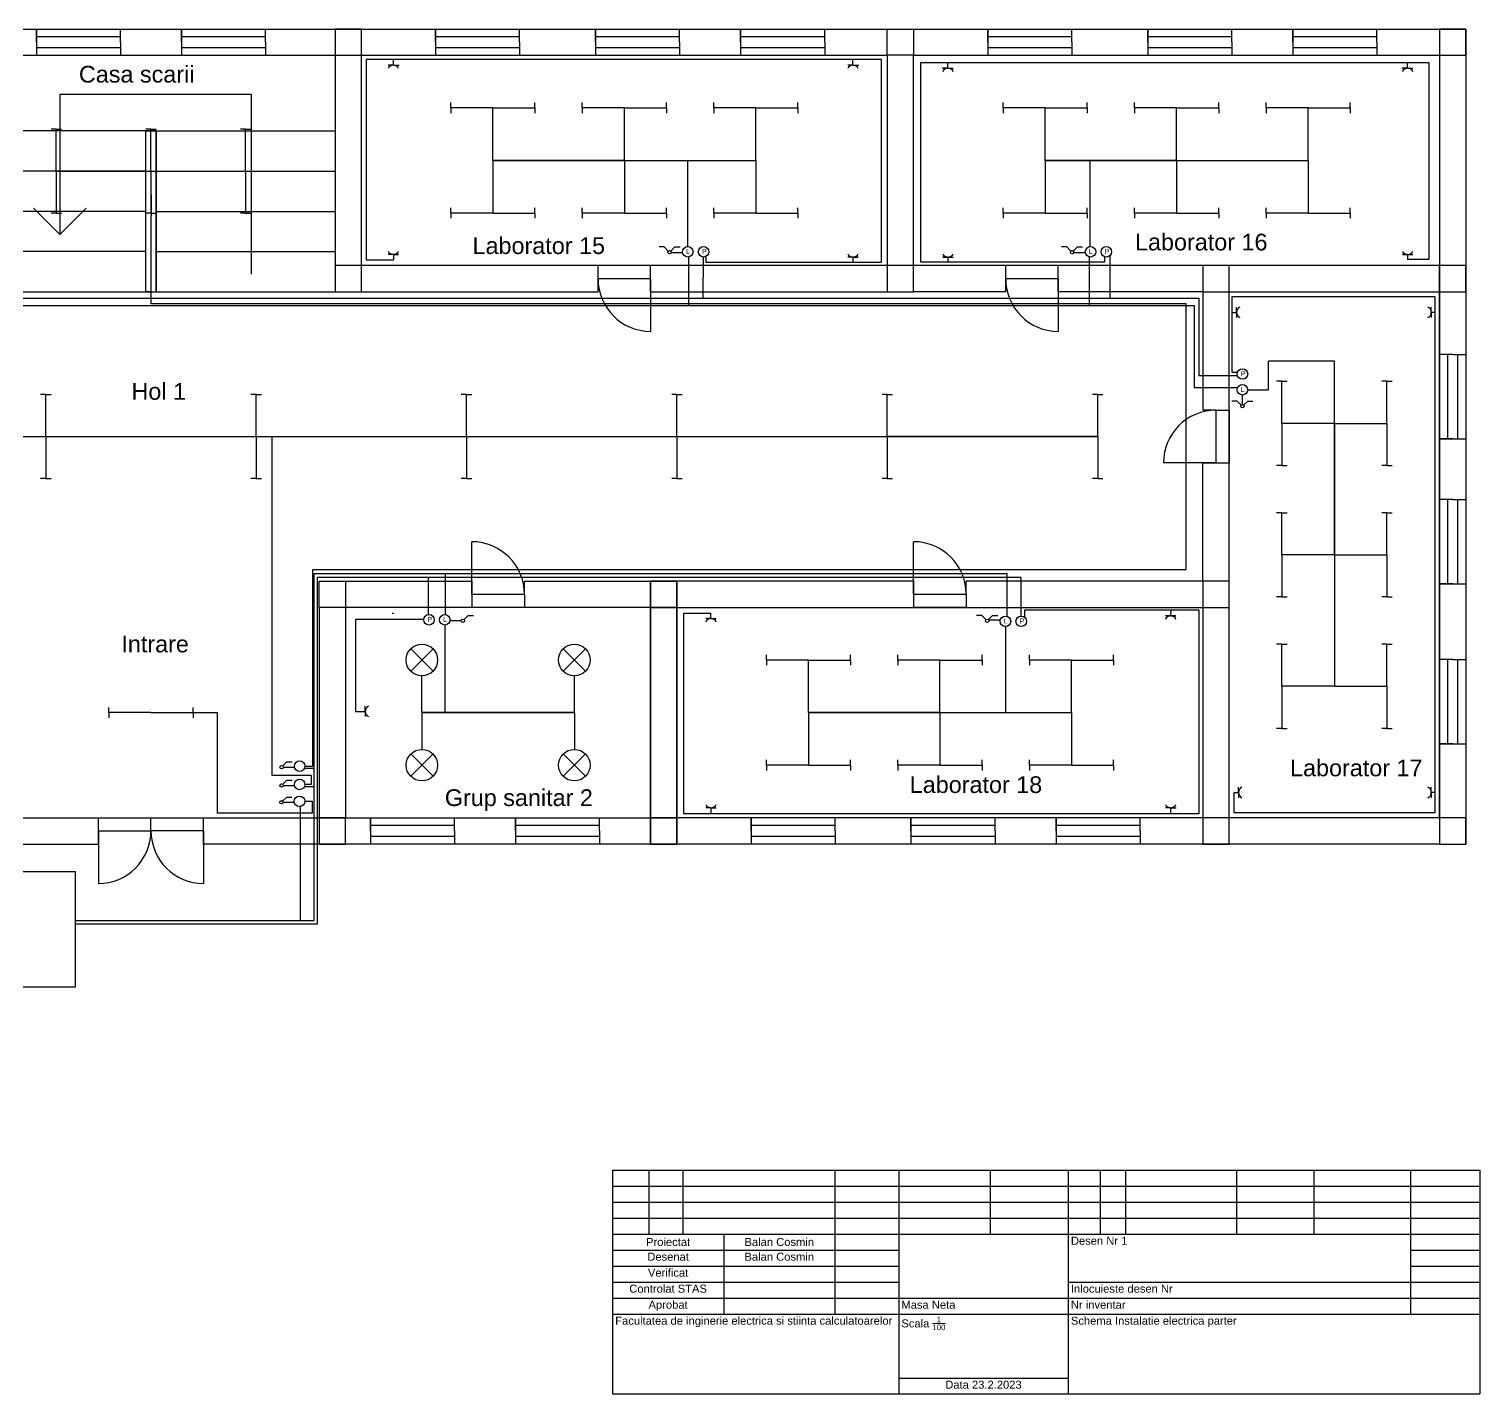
# Model space of a CAD drawing. Header units: inches. Extents: x 55 to 558, y 12 to 272.
# Drawn here: x 282.1 to 558, y 12.4 to 272 of the extents above; entities that cross this region are included whole.
import ezdxf

# ---------------------------------------------------------------- set-up
doc = ezdxf.new("R2010")
doc.units = ezdxf.units.IN
doc.header["$MEASUREMENT"] = 0
doc.styles.get("Standard").update_dxf_attribs({"font": 'arial.ttf'})

# ---------------------------------------------------------------- blocks, each defined once
blk = doc.blocks.new('*T8')
at = {"color": 0, "linetype": 'ByBlock', "lineweight": -2, "transparency": 16777216}
for p, q in [((0, 0), (164.92, 0)), ((0, 0), (0, -12.17)), ((6.89, 0), (6.89, -12.17)), ((13.38, 0), (13.38, -12.17)), ((42.25, 0), (42.25, -12.17)), ((54.4, 0), (54.4, -12.17)), ((71.78, 0), (71.78, -12.17)), ((86.64, 0), (86.64, -12.17)), ((92.71, 0), (92.71, -12.17)), ((97.52, 0), (97.52, -12.17)), ((118.65, 0), (118.65, -12.17)), ((133.31, 0), (133.31, -12.17)), ((151.73, 0), (151.73, -12.17)), ((164.92, 0), (164.92, -12.17)), ((0, -3.04), (164.92, -3.04)), ((0, -6.08), (164.92, -6.08)), ((0, -9.13), (164.92, -9.13)), ((0, -12.17), (164.92, -12.17))]:
    blk.add_line(p, q, dxfattribs=at)
blk = doc.blocks.new('*T9')
at = {"color": 0, "linetype": 'ByBlock', "lineweight": -2, "transparency": 16777216}
for p, q in [((0, 0), (164.92, 0)), ((0, 0), (0, -15.21)), ((21.13, 0), (21.13, -15.21)), ((42.25, 0), (42.25, -15.21)), ((54.4, 0), (54.4, -15.21)), ((86.64, 0), (86.64, -15.21)), ((151.73, 0), (151.73, -15.21)), ((164.92, 0), (164.92, -15.21)), ((0, -3.04), (54.4, -3.04)), ((151.73, -3.04), (164.92, -3.04)), ((0, -6.08), (54.4, -6.08)), ((151.73, -6.08), (164.92, -6.08)), ((0, -9.13), (54.4, -9.13)), ((86.64, -9.13), (164.92, -9.13)), ((0, -12.17), (164.92, -12.17)), ((0, -15.21), (164.92, -15.21))]:
    blk.add_line(p, q, dxfattribs=at)
at = {"color": 0, "lineweight": 13, "transparency": 16777216, "char_height": 1.521}
for s, insert, width, attachment_point in [('Proiectat', (10.56, -1.52), 20.1115, 5), ('Balan Cosmin', (31.69, -1.52), 20.1115, 5), ('Desen Nr 1', (87.14, -0.51), 64.0797, 1), ('Desenat', (10.56, -3.55), 20.1115, 2), ('Balan Cosmin', (31.69, -3.55), 20.1115, 2), ('Verificat', (10.56, -6.59), 20.1115, 2), ('Controlat STAS', (10.56, -9.63), 20.1115, 2), ('Inlocuieste desen Nr', (87.14, -9.63), 64.0797, 1), ('Aprobat', (10.56, -12.68), 20.1115, 2), ('Masa Neta', (54.91, -12.68), 31.2189, 1), ('Nr inventar', (87.14, -12.68), 64.0797, 1)]:
    blk.add_mtext(s, dxfattribs=dict(at, insert=insert, width=width, attachment_point=attachment_point))
blk = doc.blocks.new('*T10')
at = {"color": 0, "linetype": 'ByBlock', "lineweight": -2, "transparency": 16777216}
for p, q in [((0, 0), (164.92, 0)), ((0, 0), (0, -15.21)), ((54.4, 0), (54.4, -15.21)), ((86.64, 0), (86.64, -15.21)), ((164.92, 0), (164.92, -15.21)), ((54.4, -12.17), (86.64, -12.17)), ((0, -15.21), (164.92, -15.21))]:
    blk.add_line(p, q, dxfattribs=at)
at = {"color": 0, "lineweight": 13, "transparency": 16777216, "char_height": 1.521}
for s, insert, width, attachment_point in [('Facultatea de inginerie electrica si stiinta calculatoarelor', (0.51, -0.51), 53.391, 1), ('\\A1;Scala {\\H0.7x;\\S1/100;}', (54.91, -0.51), 31.2189, 1), ('Schema Instalatie electrica parter', (87.14, -0.51), 77.2659, 1), ('Data 23.2.2023', (70.52, -12.68), 31.2189, 2)]:
    blk.add_mtext(s, dxfattribs=dict(at, insert=insert, width=width, attachment_point=attachment_point))

msp = doc.modelspace()

# ---------------------------------------------------------------- linework, layer by layer
for p, q in [((283.5, 270.5), (283.5, 272)), ((283.5, 272), (283.5, 267)), ((283.5, 269.5), (283.5, 270.5)), ((299.5, 270.5), (283.5, 270.5)), ((283.5, 270.5), (283.5, 268.5)), ((299.5, 270.5), (299.5, 272)), ((299.5, 272), (311.08, 272)), ((299.5, 269.5), (299.5, 270.5)), ((311.08, 270.5), (311.08, 272)), ((311.08, 272), (311.08, 267)), ((311.08, 269.5), (311.08, 270.5)), ((327.08, 270.5), (311.08, 270.5)), ((311.08, 270.5), (311.08, 268.5)), ((327.08, 270.5), (327.08, 272)), ((327.08, 269.5), (327.08, 270.5)), ((359.38, 270.5), (359.38, 272)), ((359.38, 272), (359.38, 267)), ((359.38, 269.5), (359.38, 270.5)), ((375.38, 270.5), (359.38, 270.5)), ((359.38, 270.5), (359.38, 268.5)), ((375.38, 270.5), (375.38, 272)), ((375.38, 269.5), (375.38, 270.5)), ((389.79, 270.5), (389.79, 272)), ((389.79, 272), (389.79, 267)), ((389.79, 269.5), (389.79, 270.5)), ((405.79, 270.5), (389.79, 270.5)), ((389.79, 270.5), (389.79, 268.5)), ((405.79, 270.5), (405.79, 272)), ((405.79, 269.5), (405.79, 270.5)), ((417.38, 270.5), (417.38, 272)), ((417.38, 272), (417.38, 267)), ((417.38, 269.5), (417.38, 270.5)), ((433.38, 270.5), (417.38, 270.5)), ((417.38, 270.5), (417.38, 268.5)), ((433.38, 270.5), (433.38, 272)), ((433.38, 269.5), (433.38, 270.5)), ((464.38, 270.5), (464.38, 272)), ((464.38, 272), (464.38, 267)), ((464.38, 269.5), (464.38, 270.5)), ((480.38, 270.5), (464.38, 270.5)), ((464.38, 270.5), (464.38, 268.5)), ((480.38, 270.5), (480.38, 272)), ((480.38, 269.5), (480.38, 270.5)), ((494.79, 270.5), (494.79, 272)), ((494.79, 272), (494.79, 267)), ((494.79, 269.5), (494.79, 270.5)), ((510.79, 270.5), (494.79, 270.5)), ((494.79, 270.5), (494.79, 268.5)), ((510.79, 270.5), (510.79, 272)), ((510.79, 269.5), (510.79, 270.5)), ((522.38, 270.5), (522.38, 272)), ((522.38, 272), (522.38, 267)), ((522.38, 269.5), (522.38, 270.5)), ((538.38, 270.5), (522.38, 270.5)), ((522.38, 270.5), (522.38, 268.5)), ((538.38, 270.5), (538.38, 272)), ((538.38, 269.5), (538.38, 270.5)), ((283.5, 269.5), (283.5, 268.5)), ((283.5, 268.5), (299.5, 268.5)), ((299.5, 269.5), (299.5, 268.5)), ((299.5, 269), (299.5, 267)), ((311.08, 269.5), (311.08, 268.5)), ((311.08, 268.5), (327.08, 268.5)), ((327.08, 269.5), (327.08, 268.5)), ((327.08, 269), (327.08, 267)), ((359.38, 269.5), (359.38, 268.5)), ((359.38, 268.5), (375.38, 268.5)), ((375.38, 269.5), (375.38, 268.5)), ((375.38, 269), (375.38, 267)), ((389.79, 269.5), (389.79, 268.5)), ((389.79, 268.5), (405.79, 268.5)), ((405.79, 269.5), (405.79, 268.5)), ((405.79, 269), (405.79, 267)), ((417.38, 269.5), (417.38, 268.5)), ((417.38, 268.5), (433.38, 268.5)), ((433.38, 269.5), (433.38, 268.5)), ((433.38, 269), (433.38, 267)), ((464.38, 269.5), (464.38, 268.5)), ((464.38, 268.5), (480.38, 268.5)), ((480.38, 269.5), (480.38, 268.5)), ((480.38, 269), (480.38, 267)), ((494.79, 269.5), (494.79, 268.5)), ((494.79, 268.5), (510.79, 268.5)), ((510.79, 269.5), (510.79, 268.5)), ((510.79, 269), (510.79, 267)), ((522.38, 269.5), (522.38, 268.5)), ((522.38, 268.5), (538.38, 268.5)), ((538.38, 269.5), (538.38, 268.5)), ((538.38, 269), (538.38, 267)), ((351.37, 265.13), (350.37, 265.13)), ((351.37, 265.13), (351.37, 266.23)), ((351.37, 265.13), (352.47, 265.13)), ((351.37, 265.13), (352.37, 265.13)), ((438.76, 265.13), (437.76, 265.13)), ((438.76, 265.13), (438.76, 266.23)), ((438.76, 265.13), (439.87, 265.13)), ((438.76, 265.13), (439.76, 265.13)), ((456.82, 264.54), (456.82, 265.65)), ((544.22, 264.54), (544.22, 265.65)), ((456.82, 264.54), (455.71, 264.54)), ((456.82, 264.54), (455.82, 264.54)), ((456.82, 264.54), (457.82, 264.54)), ((544.22, 264.54), (543.11, 264.54)), ((544.22, 264.54), (543.22, 264.54)), ((544.22, 264.54), (545.22, 264.54)), ((362.29, 257), (362.29, 258)), ((362.29, 257), (362.29, 258)), ((370.29, 257), (362.29, 257)), ((362.29, 257), (362.29, 256)), ((370.29, 257), (362.29, 257)), ((362.29, 257), (362.29, 256)), ((370.29, 257), (378.29, 257)), ((370.29, 257), (378.29, 257)), ((378.29, 257), (378.29, 258)), ((378.29, 257), (378.29, 258)), ((378.29, 257), (378.29, 256)), ((378.29, 257), (378.29, 256)), ((387.29, 257), (387.29, 258)), ((387.29, 257), (387.29, 258)), ((395.29, 257), (387.29, 257)), ((387.29, 257), (387.29, 256)), ((395.29, 257), (387.29, 257)), ((387.29, 257), (387.29, 256)), ((395.29, 257), (403.29, 257)), ((395.29, 257), (403.29, 257)), ((403.29, 257), (403.29, 258)), ((403.29, 257), (403.29, 258)), ((403.29, 257), (403.29, 256)), ((403.29, 257), (403.29, 256)), ((412.29, 257), (412.29, 258)), ((412.29, 257), (412.29, 258)), ((420.29, 257), (412.29, 257)), ((412.29, 257), (412.29, 256)), ((420.29, 257), (412.29, 257)), ((412.29, 257), (412.29, 256)), ((420.29, 257), (428.29, 257)), ((420.29, 257), (428.29, 257)), ((428.29, 257), (428.29, 258)), ((428.29, 257), (428.29, 258)), ((428.29, 257), (428.29, 256)), ((428.29, 257), (428.29, 256)), ((467.29, 257), (467.29, 258)), ((467.29, 257), (467.29, 258)), ((475.29, 257), (467.29, 257)), ((467.29, 257), (467.29, 256)), ((475.29, 257), (467.29, 257)), ((467.29, 257), (467.29, 256)), ((475.29, 257), (483.29, 257)), ((475.29, 257), (483.29, 257)), ((483.29, 257), (483.29, 258)), ((483.29, 257), (483.29, 258)), ((483.29, 257), (483.29, 256)), ((483.29, 257), (483.29, 256)), ((492.29, 257), (492.29, 258)), ((492.29, 257), (492.29, 258)), ((500.29, 257), (492.29, 257)), ((492.29, 257), (492.29, 256)), ((500.29, 257), (492.29, 257)), ((492.29, 257), (492.29, 256)), ((500.29, 257), (508.29, 257)), ((500.29, 257), (508.29, 257)), ((508.29, 257), (508.29, 258)), ((508.29, 257), (508.29, 258)), ((508.29, 257), (508.29, 256)), ((508.29, 257), (508.29, 256)), ((517.29, 257), (517.29, 258)), ((517.29, 257), (517.29, 258)), ((525.29, 257), (517.29, 257)), ((517.29, 257), (517.29, 256)), ((525.29, 257), (517.29, 257)), ((517.29, 257), (517.29, 256)), ((525.29, 257), (533.29, 257)), ((525.29, 257), (533.29, 257)), ((533.29, 257), (533.29, 258)), ((533.29, 257), (533.29, 258)), ((533.29, 257), (533.29, 256)), ((533.29, 257), (533.29, 256)), ((304.29, 252.62), (270.29, 252.62)), ((287.29, 252.97), (286.29, 252.97)), ((287.29, 244.97), (287.29, 252.97)), ((287.29, 252.97), (288.29, 252.97)), ((305.29, 252.97), (304.29, 252.97)), ((304.29, 222), (304.29, 252.62)), ((306.29, 252.62), (304.29, 252.62)), ((304.29, 237.31), (304.29, 252.62)), ((304.29, 252.62), (306.29, 252.62)), ((305.29, 244.97), (305.29, 252.97)), ((305.29, 252.97), (306.29, 252.97)), ((306.29, 222), (306.29, 252.62)), ((306.29, 252.62), (340.29, 252.62)), ((306.29, 252.62), (306.29, 237.31)), ((323.29, 252.97), (322.29, 252.97)), ((323.29, 244.97), (323.29, 252.97)), ((323.29, 252.97), (324.29, 252.97)), ((304.29, 244.97), (270.29, 244.97)), ((287.29, 244.97), (287.29, 236.97)), ((305.29, 244.97), (305.29, 236.97)), ((305.29, 244.5), (305.32, 236.5)), ((306.29, 244.97), (340.29, 244.97)), ((323.29, 244.97), (323.29, 236.97)), ((304.29, 237.31), (270.29, 237.31)), ((304.29, 222), (304.29, 237.31)), ((306.29, 237.31), (340.29, 237.31)), ((306.29, 237.31), (306.29, 222)), ((362.29, 237), (362.29, 238)), ((362.29, 237), (362.29, 238)), ((378.29, 237), (378.29, 238)), ((378.29, 237), (378.29, 238)), ((387.29, 237), (387.29, 238)), ((387.29, 237), (387.29, 238)), ((403.29, 237), (403.29, 238)), ((403.29, 237), (403.29, 238)), ((412.29, 237), (412.29, 238)), ((412.29, 237), (412.29, 238)), ((428.29, 237), (428.29, 238)), ((428.29, 237), (428.29, 238)), ((467.29, 237), (467.29, 238)), ((467.29, 237), (467.29, 238)), ((483.29, 237), (483.29, 238)), ((483.29, 237), (483.29, 238)), ((492.29, 237), (492.29, 238)), ((492.29, 237), (492.29, 238)), ((508.29, 237), (508.29, 238)), ((508.29, 237), (508.29, 238)), ((517.29, 237), (517.29, 238)), ((517.29, 237), (517.29, 238)), ((533.29, 237), (533.29, 238)), ((533.29, 237), (533.29, 238)), ((287.29, 236.97), (286.29, 236.97)), ((287.29, 236.97), (288.29, 236.97)), ((305.29, 236.97), (304.29, 236.97)), ((305.29, 236.97), (306.29, 236.97)), ((305.34, 219.74), (305.32, 236.5)), ((323.29, 236.97), (322.29, 236.97)), ((323.29, 236.97), (324.29, 236.97)), ((370.29, 237), (362.29, 237)), ((362.29, 237), (362.29, 236)), ((370.29, 237), (362.29, 237)), ((362.29, 237), (362.29, 236)), ((370.29, 237), (378.29, 237)), ((370.29, 237), (378.29, 237)), ((378.29, 237), (378.29, 236)), ((378.29, 237), (378.29, 236)), ((395.29, 237), (387.29, 237)), ((387.29, 237), (387.29, 236)), ((395.29, 237), (387.29, 237)), ((387.29, 237), (387.29, 236)), ((395.29, 237), (403.29, 237)), ((395.29, 237), (403.29, 237)), ((403.29, 237), (403.29, 236)), ((403.29, 237), (403.29, 236)), ((420.29, 237), (412.29, 237)), ((412.29, 237), (412.29, 236)), ((420.29, 237), (412.29, 237)), ((412.29, 237), (412.29, 236)), ((420.29, 237), (428.29, 237)), ((420.29, 237), (428.29, 237)), ((428.29, 237), (428.29, 236)), ((428.29, 237), (428.29, 236)), ((475.29, 237), (467.29, 237)), ((467.29, 237), (467.29, 236)), ((475.29, 237), (467.29, 237)), ((467.29, 237), (467.29, 236)), ((475.29, 237), (483.29, 237)), ((475.29, 237), (483.29, 237)), ((483.29, 237), (483.29, 236)), ((483.29, 237), (483.29, 236)), ((500.29, 237), (492.29, 237)), ((492.29, 237), (492.29, 236)), ((500.29, 237), (492.29, 237)), ((492.29, 237), (492.29, 236)), ((500.29, 237), (508.29, 237)), ((500.29, 237), (508.29, 237)), ((508.29, 237), (508.29, 236)), ((508.29, 237), (508.29, 236)), ((525.29, 237), (517.29, 237)), ((517.29, 237), (517.29, 236)), ((525.29, 237), (517.29, 237)), ((517.29, 237), (517.29, 236)), ((525.29, 237), (533.29, 237)), ((525.29, 237), (533.29, 237)), ((533.29, 237), (533.29, 236)), ((533.29, 237), (533.29, 236)), ((304.29, 229.66), (270.29, 229.66)), ((306.29, 229.66), (340.29, 229.66)), ((351.37, 229.13), (350.37, 229.13)), ((352.32, 229.13), (351.37, 229.13)), ((351.37, 229.13), (352.37, 229.13)), ((351.37, 229.13), (351.37, 228.17)), ((402.88, 230.55), (401.88, 230.55)), ((403.65, 229.77), (402.88, 230.55)), ((404.1, 229.77), (404.88, 230.55)), ((406.38, 229.41), (404.17, 229.41)), ((404.88, 230.55), (405.88, 230.55)), ((479.42, 230.55), (478.42, 230.55)), ((480.19, 229.77), (479.42, 230.55)), ((480.64, 229.77), (481.42, 230.55)), ((480.74, 229.53), (482.94, 229.53)), ((481.42, 230.55), (482.42, 230.55)), ((544.22, 229.13), (543.22, 229.13)), ((543.26, 229.13), (544.22, 229.13)), ((544.22, 229.13), (545.22, 229.13)), ((544.22, 229.13), (544.22, 228.17)), ((390.29, 222), (390.29, 227)), ((400.29, 222), (400.29, 227)), ((438.76, 228.62), (437.76, 228.62)), ((439.71, 228.62), (438.76, 228.62)), ((438.76, 228.62), (439.76, 228.62)), ((438.76, 228.62), (438.76, 227.66)), ((456.82, 228.62), (455.82, 228.62)), ((455.87, 228.62), (456.82, 228.62)), ((456.82, 228.62), (457.82, 228.62)), ((456.82, 228.62), (456.82, 227.66)), ((467.79, 222), (467.79, 227)), ((477.79, 222), (477.79, 227)), ((400.29, 224.5), (390.29, 224.5)), ((400.29, 224.5), (400.29, 214.5)), ((477.79, 224.5), (467.79, 224.5)), ((477.79, 224.5), (477.79, 214.5)), ((220.29, 222), (390.29, 222)), ((305.29, 222), (304.29, 222)), ((305.29, 222), (306.29, 222)), ((400.29, 222), (445.29, 222)), ((467.79, 222), (450.29, 222)), ((505.29, 222), (477.79, 222)), ((505.29, 222), (505.29, 199.5)), ((510.84, 218.12), (511.67, 218.12)), ((511.67, 218.12), (511.67, 219.12)), ((511.67, 218.12), (511.67, 217.12)), ((548.72, 218.12), (548.72, 219.12)), ((549.37, 218.12), (548.72, 218.12)), ((548.72, 218.12), (548.72, 217.12)), ((551.79, 210.09), (550.29, 210.09)), ((552.79, 210.09), (551.79, 210.09)), ((551.79, 210.09), (551.79, 194.09)), ((552.79, 210.09), (553.79, 210.09)), ((553.29, 210.09), (555.29, 210.09)), ((553.79, 194.09), (553.79, 210.09)), ((285.29, 202.5), (284.29, 202.5)), ((285.29, 194.5), (285.29, 202.5)), ((285.29, 202.5), (286.29, 202.5)), ((325.29, 202.5), (324.29, 202.5)), ((325.29, 194.5), (325.29, 202.5)), ((325.29, 202.5), (326.29, 202.5)), ((365.29, 202.5), (364.29, 202.5)), ((365.29, 194.5), (365.29, 202.5)), ((365.29, 202.5), (366.29, 202.5)), ((405.29, 202.5), (404.29, 202.5)), ((405.29, 194.5), (405.29, 202.5)), ((405.29, 202.5), (406.29, 202.5)), ((445.29, 202.5), (444.29, 202.5)), ((445.29, 194.5), (445.29, 202.5)), ((445.29, 202.5), (446.29, 202.5)), ((485.29, 202.5), (484.29, 202.5)), ((485.29, 194.5), (485.29, 202.5)), ((485.29, 202.5), (486.29, 202.5)), ((512.79, 200.56), (512.79, 202.39)), ((507.79, 199.5), (505.29, 199.5)), ((507.79, 199.5), (510.29, 199.5)), ((507.79, 189.5), (507.79, 199.5)), ((510.29, 199.5), (510.29, 189.5)), ((511.81, 201.25), (510.81, 201.25)), ((512.58, 200.47), (511.81, 201.25)), ((513.03, 200.47), (513.81, 201.25)), ((513.81, 201.25), (514.81, 201.25)), ((285.29, 194.5), (285.29, 186.5)), ((325.29, 194.5), (325.29, 186.5)), ((365.29, 194.5), (365.29, 186.5)), ((405.29, 194.5), (405.29, 186.5)), ((445.29, 194.5), (445.29, 186.5)), ((485.29, 194.5), (485.29, 186.5)), ((551.79, 194.09), (550.29, 194.09)), ((550.29, 194.09), (555.29, 194.09)), ((552.79, 194.09), (551.79, 194.09)), ((551.79, 194.09), (553.79, 194.09)), ((552.79, 194.09), (553.79, 194.09)), ((507.79, 189.5), (497.79, 189.5)), ((505.29, 189.5), (510.29, 189.5)), ((505.29, 167), (505.29, 189.5)), ((285.29, 186.5), (284.29, 186.5)), ((285.29, 186.5), (286.29, 186.5)), ((325.29, 186.5), (324.29, 186.5)), ((325.29, 186.5), (326.29, 186.5)), ((365.29, 186.5), (364.29, 186.5)), ((365.29, 186.5), (366.29, 186.5)), ((405.29, 186.5), (404.29, 186.5)), ((405.29, 186.5), (406.29, 186.5)), ((445.29, 186.5), (444.29, 186.5)), ((445.29, 186.5), (446.29, 186.5)), ((485.29, 186.5), (484.29, 186.5)), ((485.29, 186.5), (486.29, 186.5)), ((551.79, 182.5), (550.29, 182.5)), ((552.79, 182.5), (551.79, 182.5)), ((551.79, 182.5), (551.79, 166.5)), ((552.79, 182.5), (553.79, 182.5)), ((553.29, 182.5), (555.29, 182.5)), ((553.79, 166.5), (553.79, 182.5)), ((366.29, 164.5), (366.29, 174.5)), ((450.29, 164.5), (450.29, 174.5)), ((337.29, 167), (366.29, 167)), ((366.29, 167), (366.29, 162)), ((376.29, 164.5), (376.29, 167)), ((376.29, 167), (400.29, 167)), ((450.29, 167), (405.29, 167)), ((450.29, 167), (450.29, 162)), ((505.29, 167), (460.29, 167)), ((460.29, 164.5), (460.29, 167)), ((551.79, 166.5), (550.29, 166.5)), ((550.29, 166.5), (555.29, 166.5)), ((552.79, 166.5), (551.79, 166.5)), ((551.79, 166.5), (553.79, 166.5)), ((552.79, 166.5), (553.79, 166.5)), ((366.29, 164.5), (376.29, 164.5)), ((376.29, 164.5), (376.29, 162)), ((450.29, 164.5), (460.29, 164.5)), ((460.29, 164.5), (460.29, 162)), ((337.29, 162), (337.29, 122)), ((400.29, 162), (337.29, 162)), ((342.29, 162), (342.29, 122)), ((351.15, 160.9), (351.37, 160.9)), ((351.37, 160.9), (351.37, 160.84)), ((364.81, 159.69), (365.58, 160.46)), ((365.58, 160.46), (366.58, 160.46)), ((376.29, 162), (366.29, 162)), ((400.29, 162), (400.29, 122)), ((400.29, 162), (400.29, 122)), ((400.29, 122), (400.29, 162)), ((405.29, 162), (405.29, 122)), ((411.55, 160.9), (411.76, 160.9)), ((411.76, 160.84), (411.76, 160.9)), ((460.29, 162), (450.29, 162)), ((463.27, 160.46), (462.27, 160.46)), ((464.05, 159.69), (463.27, 160.46)), ((464.5, 159.69), (465.27, 160.46)), ((465.27, 160.46), (466.27, 160.46)), ((499.16, 160.39), (498.16, 160.39)), ((500.11, 160.39), (499.16, 160.39)), ((499.16, 160.39), (500.16, 160.39)), ((364.27, 159.47), (362.13, 159.47)), ((411.76, 159.88), (410.76, 159.88)), ((411.76, 159.88), (412.76, 159.88)), ((466.77, 159.6), (464.56, 159.6)), ((358.91, 154.13), (354.67, 149.88)), ((354.67, 154.13), (358.91, 149.88)), ((354.67, 154.13), (358.91, 149.88)), ((358.91, 154.13), (354.67, 149.88)), ((387.91, 154.13), (383.67, 149.88)), ((383.67, 154.13), (387.91, 149.88)), ((383.67, 154.13), (387.91, 149.88)), ((387.91, 154.13), (383.67, 149.88)), ((422.29, 152), (422.29, 153)), ((422.29, 152), (422.29, 153)), ((430.29, 152), (422.29, 152)), ((422.29, 152), (422.29, 151)), ((430.29, 152), (422.29, 152)), ((422.29, 152), (422.29, 151)), ((430.29, 142), (430.29, 152)), ((430.29, 152), (438.29, 152)), ((430.29, 152), (438.29, 152)), ((438.29, 152), (438.29, 153)), ((438.29, 152), (438.29, 153)), ((438.29, 152), (438.29, 151)), ((438.29, 152), (438.29, 151)), ((447.29, 152), (447.29, 153)), ((447.29, 152), (447.29, 153)), ((455.29, 152), (447.29, 152)), ((447.29, 152), (447.29, 151)), ((455.29, 152), (447.29, 152)), ((447.29, 152), (447.29, 151)), ((455.29, 142), (455.29, 152)), ((455.29, 152), (463.29, 152)), ((455.29, 152), (463.29, 152)), ((463.29, 152), (463.29, 153)), ((463.29, 152), (463.29, 153)), ((463.29, 152), (463.29, 151)), ((463.29, 152), (463.29, 151)), ((472.29, 152), (472.29, 153)), ((472.29, 152), (472.29, 153)), ((480.29, 152), (472.29, 152)), ((472.29, 152), (472.29, 151)), ((480.29, 152), (472.29, 152)), ((472.29, 152), (472.29, 151)), ((480.29, 142), (480.29, 152)), ((480.29, 152), (488.29, 152)), ((480.29, 152), (488.29, 152)), ((488.29, 152), (488.29, 153)), ((488.29, 152), (488.29, 153)), ((488.29, 152), (488.29, 151)), ((488.29, 152), (488.29, 151)), ((551.79, 152.09), (550.29, 152.09)), ((552.79, 152.09), (551.79, 152.09)), ((551.79, 152.09), (551.79, 136.09)), ((552.79, 152.09), (553.79, 152.09)), ((553.29, 152.09), (555.29, 152.09)), ((553.79, 136.09), (553.79, 152.09)), ((356.79, 142), (356.79, 149)), ((385.79, 142), (385.79, 149)), ((297.29, 142), (297.29, 143)), ((305.29, 142), (297.29, 142)), ((297.29, 142), (297.29, 141)), ((305.29, 142), (313.29, 142)), ((313.29, 142), (313.29, 143)), ((313.29, 142), (313.29, 141)), ((344.15, 142.23), (346, 142.23)), ((346, 142.23), (346, 143.23)), ((346, 142.23), (346, 141.23)), ((356.79, 142), (385.79, 142)), ((356.79, 142), (371.29, 142)), ((356.79, 142), (356.79, 135)), ((385.79, 142), (356.79, 142)), ((385.79, 142), (371.29, 142)), ((385.79, 142), (385.79, 135)), ((430.29, 142), (480.29, 142)), ((455.29, 142), (430.29, 142)), ((430.29, 142), (430.29, 132)), ((430.29, 142), (480.29, 142)), ((455.29, 142), (480.29, 142)), ((455.29, 142), (455.29, 132)), ((480.29, 142), (480.29, 132)), ((551.79, 136.09), (550.29, 136.09)), ((550.29, 136.09), (555.29, 136.09)), ((552.79, 136.09), (551.79, 136.09)), ((551.79, 136.09), (553.79, 136.09)), ((552.79, 136.09), (553.79, 136.09)), ((330.34, 131.85), (331.11, 132.62)), ((331.11, 132.62), (332.11, 132.62)), ((358.91, 134.13), (354.67, 129.88)), ((354.67, 134.13), (358.91, 129.88)), ((354.67, 134.13), (358.91, 129.88)), ((358.91, 134.13), (354.67, 129.88)), ((387.91, 134.13), (383.67, 129.88)), ((383.67, 134.13), (387.91, 129.88)), ((383.67, 134.13), (387.91, 129.88)), ((387.91, 134.13), (383.67, 129.88)), ((422.29, 132), (422.29, 133)), ((422.29, 132), (422.29, 133)), ((438.29, 132), (438.29, 133)), ((438.29, 132), (438.29, 133)), ((447.29, 132), (447.29, 133)), ((447.29, 132), (447.29, 133)), ((463.29, 132), (463.29, 133)), ((463.29, 132), (463.29, 133)), ((472.29, 132), (472.29, 133)), ((472.29, 132), (472.29, 133)), ((488.29, 132), (488.29, 133)), ((488.29, 132), (488.29, 133)), ((330.43, 131.64), (332.56, 131.64)), ((430.29, 132), (422.29, 132)), ((422.29, 132), (422.29, 131)), ((430.29, 132), (422.29, 132)), ((422.29, 132), (422.29, 131)), ((430.29, 132), (438.29, 132)), ((430.29, 132), (438.29, 132)), ((438.29, 132), (438.29, 131)), ((438.29, 132), (438.29, 131)), ((455.29, 132), (447.29, 132)), ((447.29, 132), (447.29, 131)), ((455.29, 132), (447.29, 132)), ((447.29, 132), (447.29, 131)), ((455.29, 132), (463.29, 132)), ((455.29, 132), (463.29, 132)), ((463.29, 132), (463.29, 131)), ((463.29, 132), (463.29, 131)), ((480.29, 132), (472.29, 132)), ((472.29, 132), (472.29, 131)), ((480.29, 132), (472.29, 132)), ((472.29, 132), (472.29, 131)), ((480.29, 132), (488.29, 132)), ((480.29, 132), (488.29, 132)), ((488.29, 132), (488.29, 131)), ((488.29, 132), (488.29, 131)), ((330.34, 128.36), (331.11, 129.14)), ((330.43, 128.15), (332.56, 128.15)), ((331.11, 129.14), (332.11, 129.14)), ((512.06, 126.82), (512.06, 127.82)), ((548.72, 126.82), (548.72, 127.82)), ((330.32, 125.17), (331.09, 125.94)), ((330.41, 124.95), (332.54, 124.95)), ((331.09, 125.94), (332.09, 125.94)), ((511.22, 126.82), (512.06, 126.82)), ((512.06, 126.82), (512.06, 125.82)), ((549.37, 126.82), (548.72, 126.82)), ((548.72, 126.82), (548.72, 125.82)), ((268.29, 122), (337.29, 122)), ((295.29, 117), (295.29, 122)), ((305.29, 119.5), (305.29, 122)), ((305.29, 119.5), (305.29, 122)), ((315.29, 117), (315.29, 122)), ((337.29, 122), (400.29, 122)), ((347, 120.5), (347, 122)), ((347, 122), (347, 117)), ((363, 120.5), (363, 122)), ((363, 122), (374.58, 122)), ((374.58, 120.5), (374.58, 122)), ((374.58, 122), (374.58, 117)), ((390.58, 120.5), (390.58, 122)), ((411.76, 123.88), (410.76, 123.88)), ((411.76, 123.88), (412.76, 123.88)), ((411.76, 123.88), (411.76, 122.77)), ((419.38, 120.5), (419.38, 122)), ((419.38, 122), (419.38, 117)), ((435.38, 120.5), (435.38, 122)), ((449.79, 120.5), (449.79, 122)), ((449.79, 122), (449.79, 117)), ((465.79, 120.5), (465.79, 122)), ((477.38, 120.5), (477.38, 122)), ((477.38, 122), (477.38, 117)), ((493.38, 120.5), (493.38, 122)), ((499.16, 123.88), (498.16, 123.88)), ((499.16, 123.88), (499.16, 122.77)), ((499.16, 123.88), (500.19, 123.88)), ((295.29, 119.5), (295.29, 109.5)), ((295.29, 119.5), (305.29, 119.5)), ((315.29, 119.5), (305.29, 119.5)), ((315.29, 119.5), (315.29, 109.5)), ((347, 119.5), (347, 120.5)), ((363, 120.5), (347, 120.5)), ((347, 120.5), (347, 118.5)), ((347, 119.5), (347, 118.5)), ((363, 119.5), (363, 120.5)), ((363, 119.5), (363, 118.5)), ((363, 119), (363, 117)), ((374.58, 119.5), (374.58, 120.5)), ((390.58, 120.5), (374.58, 120.5)), ((374.58, 120.5), (374.58, 118.5)), ((374.58, 119.5), (374.58, 118.5)), ((390.58, 119.5), (390.58, 120.5)), ((390.58, 119.5), (390.58, 118.5)), ((390.58, 119), (390.58, 117)), ((419.38, 119.5), (419.38, 120.5)), ((435.38, 120.5), (419.38, 120.5)), ((419.38, 120.5), (419.38, 118.5)), ((419.38, 119.5), (419.38, 118.5)), ((435.38, 119.5), (435.38, 120.5)), ((435.38, 119.5), (435.38, 118.5)), ((435.38, 119), (435.38, 117)), ((449.79, 119.5), (449.79, 120.5)), ((465.79, 120.5), (449.79, 120.5)), ((449.79, 120.5), (449.79, 118.5)), ((449.79, 119.5), (449.79, 118.5)), ((465.79, 119.5), (465.79, 120.5)), ((465.79, 119.5), (465.79, 118.5)), ((465.79, 119), (465.79, 117)), ((477.38, 119.5), (477.38, 120.5)), ((493.38, 120.5), (477.38, 120.5)), ((477.38, 120.5), (477.38, 118.5)), ((477.38, 119.5), (477.38, 118.5)), ((493.38, 119.5), (493.38, 120.5)), ((493.38, 119.5), (493.38, 118.5)), ((493.38, 119), (493.38, 117)), ((60.29, 117), (295.29, 117)), ((550.29, 117), (315.29, 117)), ((347, 118.5), (363, 118.5)), ((374.58, 118.5), (390.58, 118.5)), ((419.38, 118.5), (435.38, 118.5)), ((449.79, 118.5), (465.79, 118.5)), ((477.38, 118.5), (493.38, 118.5))]:
    msp.add_line(p, q)
at = {"color": 240, "true_color": 0xed1f24}
for p, q in [((444.21, 266.23), (346.22, 266.23)), ((346.22, 266.23), (346.22, 228.11)), ((444.21, 227.65), (444.21, 266.23)), ((451.69, 227.66), (451.69, 265.65)), ((451.69, 265.65), (548.26, 265.65)), ((548.26, 265.65), (548.26, 228.17)), ((370.29, 247), (370.29, 257)), ((370.29, 247), (370.29, 257)), ((395.29, 247), (395.29, 257)), ((395.29, 247), (395.29, 257)), ((420.29, 247), (420.29, 257)), ((420.29, 247), (420.29, 257)), ((475.29, 247), (475.29, 257)), ((475.29, 247), (475.29, 257)), ((500.29, 247), (500.29, 257)), ((500.29, 247), (500.29, 257)), ((525.29, 247), (525.29, 257)), ((525.29, 247), (525.29, 257)), ((370.29, 247), (420.29, 247)), ((395.29, 247), (370.29, 247)), ((370.29, 247), (370.29, 237)), ((370.29, 247), (420.29, 247)), ((395.29, 247), (370.29, 247)), ((370.29, 247), (370.29, 237)), ((395.29, 247), (420.29, 247)), ((395.29, 247), (395.29, 237)), ((395.29, 247), (420.29, 247)), ((395.29, 247), (395.29, 237)), ((407.34, 230.64), (407.34, 247)), ((420.29, 247), (420.29, 237)), ((420.29, 247), (420.29, 237)), ((475.29, 247), (525.29, 247)), ((500.29, 247), (475.29, 247)), ((475.29, 247), (475.29, 237)), ((475.29, 247), (525.29, 247)), ((500.29, 247), (475.29, 247)), ((475.29, 247), (475.29, 237)), ((483.88, 230.64), (483.88, 247)), ((500.29, 247), (525.29, 247)), ((500.29, 247), (500.29, 237)), ((500.29, 247), (525.29, 247)), ((500.29, 247), (500.29, 237)), ((525.29, 247), (525.29, 237)), ((525.29, 247), (525.29, 237)), ((346.22, 228.11), (351.15, 228.11)), ((351.15, 228.11), (351.37, 228.11)), ((351.37, 228.11), (351.37, 228.17)), ((407.52, 219.41), (407.52, 228.66)), ((410.3, 220.83), (410.35, 228.64)), ((410.79, 228.74), (410.79, 227.65)), ((410.79, 227.65), (444.21, 227.65)), ((486.59, 227.66), (451.69, 227.66)), ((483.71, 219.41), (483.71, 228.67)), ((486.59, 228.71), (486.59, 227.66)), ((487.64, 220.83), (487.65, 228.95)), ((548.26, 228.17), (544.22, 228.17)), ((200.19, 220.83), (410.3, 220.83)), ((410.3, 220.83), (487.64, 220.83)), ((487.64, 220.83), (504.49, 220.83)), ((504.49, 220.83), (504.49, 206.1)), ((510.84, 206.71), (510.84, 221.11)), ((510.84, 221.11), (549.37, 221.11)), ((549.37, 221.11), (549.37, 122.96)), ((203.13, 219.41), (318.73, 219.41)), ((318.73, 219.41), (405.8, 219.41)), ((405.8, 219.41), (407.52, 219.41)), ((407.52, 219.41), (481.29, 219.41)), ((481.29, 219.41), (483.71, 219.41)), ((483.71, 219.41), (503.62, 219.41)), ((503.62, 219.41), (503.62, 203.8)), ((517.76, 203.36), (517.76, 208.81)), ((530.29, 208.81), (517.76, 208.81)), ((530.29, 197), (530.29, 208.81)), ((504.49, 206.1), (511.86, 206.1)), ((511.86, 206.71), (510.84, 206.71)), ((503.62, 203.8), (511.89, 203.8)), ((513.8, 203.36), (517.76, 203.36)), ((530.29, 197), (520.29, 197)), ((530.29, 197), (520.29, 197)), ((530.29, 197), (530.29, 147)), ((530.29, 172), (530.29, 197)), ((530.29, 197), (540.29, 197)), ((530.29, 197), (530.29, 147)), ((530.29, 172), (530.29, 197)), ((530.29, 197), (540.29, 197)), ((530.29, 172), (520.29, 172)), ((530.29, 172), (520.29, 172)), ((530.29, 172), (540.29, 172)), ((530.29, 172), (530.29, 147)), ((530.29, 172), (540.29, 172)), ((530.29, 172), (530.29, 147)), ((530.29, 147), (520.29, 147)), ((530.29, 147), (520.29, 147)), ((530.29, 147), (540.29, 147)), ((530.29, 147), (540.29, 147)), ((511.22, 122.96), (511.22, 126.82)), ((549.37, 122.96), (511.22, 122.96))]:
    msp.add_line(p, q, dxfattribs=at)
at = {"color": 219, "true_color": 0x642165}
for p, q in [((324.41, 259.52), (287.97, 259.52)), ((287.97, 259.52), (287.97, 232.94)), ((324.41, 225.36), (324.41, 259.52)), ((287.97, 232.94), (282.97, 237.94)), ((287.97, 232.94), (292.97, 237.94))]:
    msp.add_line(p, q, dxfattribs=at)
at = {"color": 40, "true_color": 0xf8d731}
for p, q in [((287.29, 244.97), (304.29, 244.97)), ((304.29, 244.97), (305.29, 244.97)), ((305.29, 244.97), (306.29, 244.97)), ((306.29, 244.97), (323.29, 244.97)), ((305.29, 236.5), (305.29, 222)), ((502.08, 219.74), (305.34, 219.74)), ((502.08, 169.23), (502.08, 219.74)), ((125.29, 194.5), (485.29, 194.5)), ((328.3, 130.02), (328.3, 194.5)), ((485.29, 194.5), (445.29, 194.5)), ((336.08, 131.84), (336.08, 169.23)), ((336.08, 169.23), (502.08, 169.23)), ((336.32, 131.39), (336.32, 168.43)), ((336.32, 168.43), (361.21, 168.43)), ((361.21, 168.43), (361.21, 160.65)), ((361.21, 168.43), (468, 168.43)), ((468, 168.43), (468, 160.33)), ((358.01, 167.7), (336.87, 167.7)), ((336.87, 167.7), (336.87, 101.78)), ((470.72, 167.7), (358.01, 167.7)), ((358.01, 167.7), (358.01, 160.64)), ((470.72, 160.36), (470.72, 167.7)), ((406.61, 122.77), (406.61, 160.9)), ((406.61, 160.9), (411.55, 160.9)), ((411.76, 159.88), (411.76, 160.84)), ((499.17, 161.46), (471.34, 161.46)), ((471.34, 161.46), (471.34, 160.17)), ((499.17, 161.46), (499.16, 160.39)), ((504.6, 161.46), (499.17, 161.46)), ((504.6, 122.77), (504.6, 161.46)), ((357.15, 159.69), (344.15, 159.69)), ((344.15, 159.69), (344.15, 142.23)), ((361.13, 158.65), (361.13, 142)), ((467.74, 158.36), (467.74, 142)), ((430.29, 142), (430.29, 152)), ((455.29, 142), (455.29, 152)), ((480.29, 142), (480.29, 152)), ((356.79, 142), (356.79, 149)), ((385.79, 142), (385.79, 149)), ((317.93, 141.97), (313.29, 141.97)), ((317.93, 122.88), (317.93, 141.97)), ((356.79, 142), (371.29, 142)), ((356.79, 142), (356.79, 135)), ((385.79, 142), (371.29, 142)), ((385.79, 142), (385.79, 135)), ((455.29, 142), (430.29, 142)), ((430.29, 142), (430.29, 132)), ((455.29, 142), (480.29, 142)), ((455.29, 142), (455.29, 132)), ((480.29, 142), (480.29, 132)), ((335.81, 130.02), (328.3, 130.02)), ((336.32, 131.39), (334.45, 131.39)), ((334.55, 131.84), (336.08, 131.84)), ((335.81, 128.4), (335.81, 130.02)), ((336.32, 127.91), (336.32, 131.39)), ((336.32, 127.91), (334.46, 127.91)), ((334.55, 128.4), (335.81, 128.4)), ((336.32, 102.45), (336.32, 127.91)), ((333.69, 102.45), (333.69, 124.14)), ((334.53, 125.15), (335.93, 125.15)), ((335.93, 125.15), (335.93, 122.88)), ((335.93, 122.88), (317.93, 122.88)), ((504.6, 122.77), (406.61, 122.77)), ((290.87, 102.45), (330.56, 102.45)), ((330.56, 102.45), (332.47, 102.45)), ((332.47, 102.45), (333.69, 102.45)), ((333.69, 102.45), (336.32, 102.45)), ((336.87, 101.78), (290.87, 101.78))]:
    msp.add_line(p, q, dxfattribs=at)
at = {"color": 7, "true_color": 0xffffff}
for p, q in [((520.29, 205), (519.29, 205)), ((520.29, 205), (519.29, 205)), ((520.29, 197), (520.29, 205)), ((520.29, 205), (521.29, 205)), ((520.29, 197), (520.29, 205)), ((520.29, 205), (521.29, 205)), ((540.29, 205), (539.29, 205)), ((540.29, 205), (539.29, 205)), ((540.29, 197), (540.29, 205)), ((540.29, 205), (541.29, 205)), ((540.29, 197), (540.29, 205)), ((540.29, 205), (541.29, 205)), ((520.29, 197), (520.29, 189)), ((520.29, 197), (520.29, 189)), ((540.29, 197), (540.29, 189)), ((540.29, 197), (540.29, 189)), ((520.29, 189), (519.29, 189)), ((520.29, 189), (519.29, 189)), ((520.29, 189), (521.29, 189)), ((520.29, 189), (521.29, 189)), ((540.29, 189), (539.29, 189)), ((540.29, 189), (539.29, 189)), ((540.29, 189), (541.29, 189)), ((540.29, 189), (541.29, 189)), ((520.29, 180), (519.29, 180)), ((520.29, 180), (519.29, 180)), ((520.29, 172), (520.29, 180)), ((520.29, 180), (521.29, 180)), ((520.29, 172), (520.29, 180)), ((520.29, 180), (521.29, 180)), ((540.29, 180), (539.29, 180)), ((540.29, 180), (539.29, 180)), ((540.29, 172), (540.29, 180)), ((540.29, 180), (541.29, 180)), ((540.29, 172), (540.29, 180)), ((540.29, 180), (541.29, 180)), ((520.29, 172), (520.29, 164)), ((520.29, 172), (520.29, 164)), ((540.29, 172), (540.29, 164)), ((540.29, 172), (540.29, 164)), ((520.29, 164), (519.29, 164)), ((520.29, 164), (519.29, 164)), ((520.29, 164), (521.29, 164)), ((520.29, 164), (521.29, 164)), ((540.29, 164), (539.29, 164)), ((540.29, 164), (539.29, 164)), ((540.29, 164), (541.29, 164)), ((540.29, 164), (541.29, 164)), ((520.29, 155), (519.29, 155)), ((520.29, 155), (519.29, 155)), ((520.29, 147), (520.29, 155)), ((520.29, 155), (521.29, 155)), ((520.29, 147), (520.29, 155)), ((520.29, 155), (521.29, 155)), ((540.29, 155), (539.29, 155)), ((540.29, 155), (539.29, 155)), ((540.29, 147), (540.29, 155)), ((540.29, 155), (541.29, 155)), ((540.29, 147), (540.29, 155)), ((540.29, 155), (541.29, 155)), ((520.29, 147), (520.29, 139)), ((520.29, 147), (520.29, 139)), ((540.29, 147), (540.29, 139)), ((540.29, 147), (540.29, 139)), ((520.29, 139), (519.29, 139)), ((520.29, 139), (519.29, 139)), ((520.29, 139), (521.29, 139)), ((520.29, 139), (521.29, 139)), ((540.29, 139), (539.29, 139)), ((540.29, 139), (539.29, 139)), ((540.29, 139), (541.29, 139)), ((540.29, 139), (541.29, 139))]:
    msp.add_line(p, q, dxfattribs=at)
for points in [[(55.29, 117), (55.29, 272), (555.29, 272), (555.29, 117)], [(270.29, 227), (270.29, 267), (340.29, 267), (340.29, 227)]]:
    msp.add_lwpolyline(points)
for points in [[(340.29, 267), (345.29, 267), (345.29, 272), (340.29, 272)], [(450.29, 267), (445.29, 267), (445.29, 272), (450.29, 272)], [(550.29, 267), (555.29, 267), (555.29, 272), (550.29, 272)], [(445.29, 267), (445.29, 227), (345.29, 227), (345.29, 267)], [(550.29, 267), (550.29, 227), (450.29, 227), (450.29, 267)], [(340.29, 222), (345.29, 222), (345.29, 227), (340.29, 227)], [(445.29, 222), (450.29, 222), (450.29, 227), (445.29, 227)], [(505.29, 222), (510.29, 222), (510.29, 227), (505.29, 227)], [(550.29, 222), (555.29, 222), (555.29, 227), (550.29, 227)], [(550.29, 227), (550.29, 227), (550.29, 122), (550.29, 122)], [(550.29, 122), (510.29, 122), (510.29, 222), (550.29, 222)], [(342.29, 162), (337.29, 162), (337.29, 167), (342.29, 167)], [(400.29, 162), (405.29, 162), (405.29, 167), (400.29, 167)], [(405.29, 162), (400.29, 162), (400.29, 167), (405.29, 167)], [(505.29, 162), (510.29, 162), (510.29, 167), (505.29, 167)], [(505.29, 162), (505.29, 122), (405.29, 122), (405.29, 162)], [(337.29, 117), (342.29, 117), (342.29, 122), (337.29, 122)], [(405.29, 117), (400.29, 117), (400.29, 122), (405.29, 122)], [(400.29, 117), (405.29, 117), (405.29, 122), (400.29, 122)], [(505.29, 117), (510.29, 117), (510.29, 122), (505.29, 122)], [(550.29, 117), (555.29, 117), (555.29, 122), (550.29, 122)], [(273.29, 111.81), (290.87, 111.81), (290.87, 89.81), (273.29, 89.81)]]:
    msp.add_lwpolyline(points, close=True)
for centre, radius in [((403.88, 229.55), 0.319), ((407.35, 229.64), 1), ((410.35, 229.64), 1), ((480.42, 229.55), 0.319), ((483.93, 229.64), 1), ((486.93, 229.64), 1), ((512.81, 206.39), 1), ((512.81, 203.39), 1), ((512.81, 200.25), 0.319), ((358.15, 159.65), 1), ((361.15, 159.65), 1), ((361.15, 159.65), 1), ((467.75, 159.36), 1), ((470.75, 159.36), 1), ((364.58, 159.46), 0.319), ((464.27, 159.46), 0.319), ((356.79, 152), 3), ((356.79, 152), 3), ((385.79, 152), 3), ((385.79, 152), 3), ((333.55, 131.81), 1), ((333.55, 131.81), 1), ((356.79, 132), 3), ((356.79, 132), 3), ((385.79, 132), 3), ((385.79, 132), 3), ((330.11, 131.62), 0.319), ((330.11, 128.14), 0.319), ((333.55, 128.33), 1), ((333.55, 128.33), 1), ((330.09, 124.94), 0.319), ((333.53, 125.13), 1), ((333.53, 125.13), 1)]:
    msp.add_circle(centre, radius)
for centre, radius, start, end in [((351.37, 264.04), 1.09, 23.351, 156.649), ((438.76, 264.04), 1.09, 23.351, 156.649), ((456.82, 263.45), 1.09, 23.351, 156.649), ((544.22, 263.45), 1.09, 23.351, 156.649), ((351.37, 230.21), 1.09, 203.351, 336.649), ((438.76, 229.71), 1.09, 203.351, 336.649), ((456.82, 229.71), 1.09, 203.351, 336.649), ((544.22, 230.21), 1.09, 203.351, 336.649), ((400.29, 224.5), 10, 180, 270), ((477.79, 224.5), 10, 180, 270), ((512.76, 218.12), 1.09, 113.351, 246.649), ((547.63, 218.12), 1.09, 293.351, 66.649), ((507.79, 189.5), 10, 90, 180), ((366.29, 164.5), 10, 0, 90), ((450.29, 164.5), 10, 0, 90), ((499.16, 159.3), 1.09, 23.351, 156.649), ((411.76, 158.79), 1.09, 23.351, 156.649), ((347.09, 142.23), 1.09, 113.351, 246.649), ((513.15, 126.82), 1.09, 113.351, 246.649), ((547.63, 126.82), 1.09, 293.351, 66.649), ((411.76, 124.97), 1.09, 203.351, 336.649), ((499.16, 124.97), 1.09, 203.351, 336.649), ((295.29, 119.5), 10, 270, 0), ((315.29, 119.5), 10, 180, 270)]:
    msp.add_arc(centre, radius, start, end)

# ---------------------------------------------------------------- block references
for name, p in [('*T8', (393.05, 55)), ('*T9', (393.05, 42.83)), ('*T10', (393.05, 27.62))]:
    msp.add_blockref(name, p)

# ---------------------------------------------------------------- texts
for s, height, p in [('Casa scarii', 3.1799, (291.59, 261.82)), ('Laborator 15', 3.1799, (366.43, 229.21)), ('Laborator 16', 3.1799, (492.38, 229.9)), ('Hol 1', 3.18, (301.58, 201.5)), ('P', 0.967, (357.85, 159.21)), ('L', 0.967, (360.83, 159.24)), ('L', 0.967, (467.42, 158.95)), ('P', 0.967, (470.45, 158.93)), ('Intrare', 3.18, (299.66, 153.46)), ('Laborator 17', 3.1799, (521.86, 129.89)), ('Laborator 18', 3.1799, (449.55, 126.71)), ('Grup sanitar 2', 3.1799, (361.16, 124.23))]:
    msp.add_text(s, height=height, dxfattribs=at).set_placement(p)
for s, p in [('L', (407.03, 229.23)), ('P', (410.05, 229.21)), ('L', (483.61, 229.23)), ('P', (486.63, 229.21)), ('P', (512.51, 205.95)), ('L', (512.48, 202.97))]:
    msp.add_text(s, height=0.967).set_placement(p)

doc.saveas('drawing.dxf')
